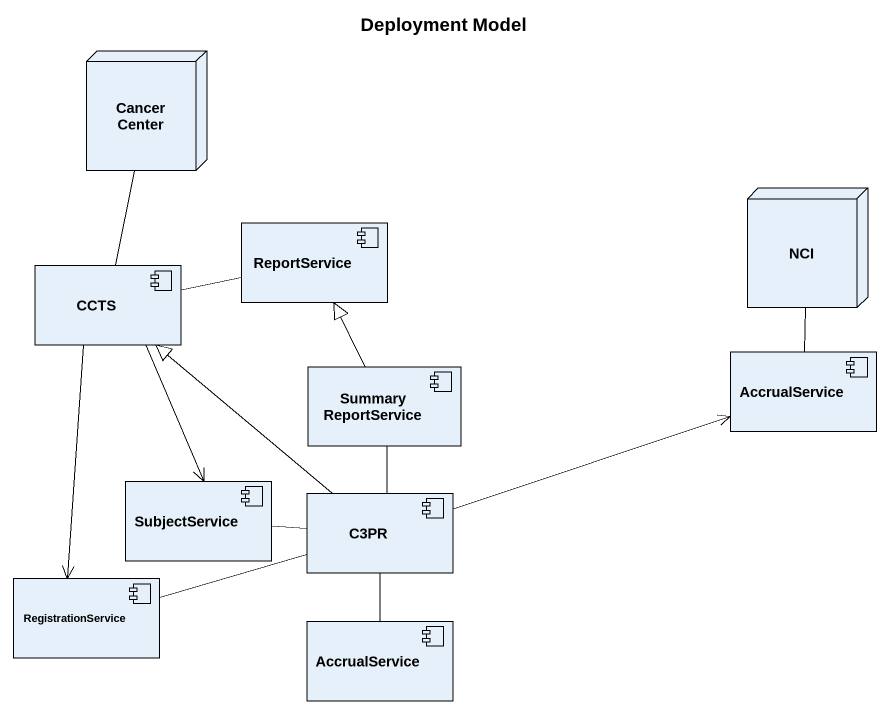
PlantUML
@startuml
title Deployment Model
node "Cancer Center" as Cancer_Center
node NCI
component ReportService
component CCTS
component SummaryReportService
component AccrualService
component SubjectService
component C3PR
component RegistrationService
component "AccrualService" as AccrualService_2
ReportService -left- CCTS
CCTS -up- Cancer_Center
CCTS --> SubjectService
CCTS --> RegistrationService
SummaryReportService -up-|> ReportService
SummaryReportService -- C3PR
AccrualService -up- NCI
SubjectService -right- C3PR
C3PR -up-|> CCTS
C3PR -right-> AccrualService
C3PR -- AccrualService_2
RegistrationService -right- C3PR
@enduml
